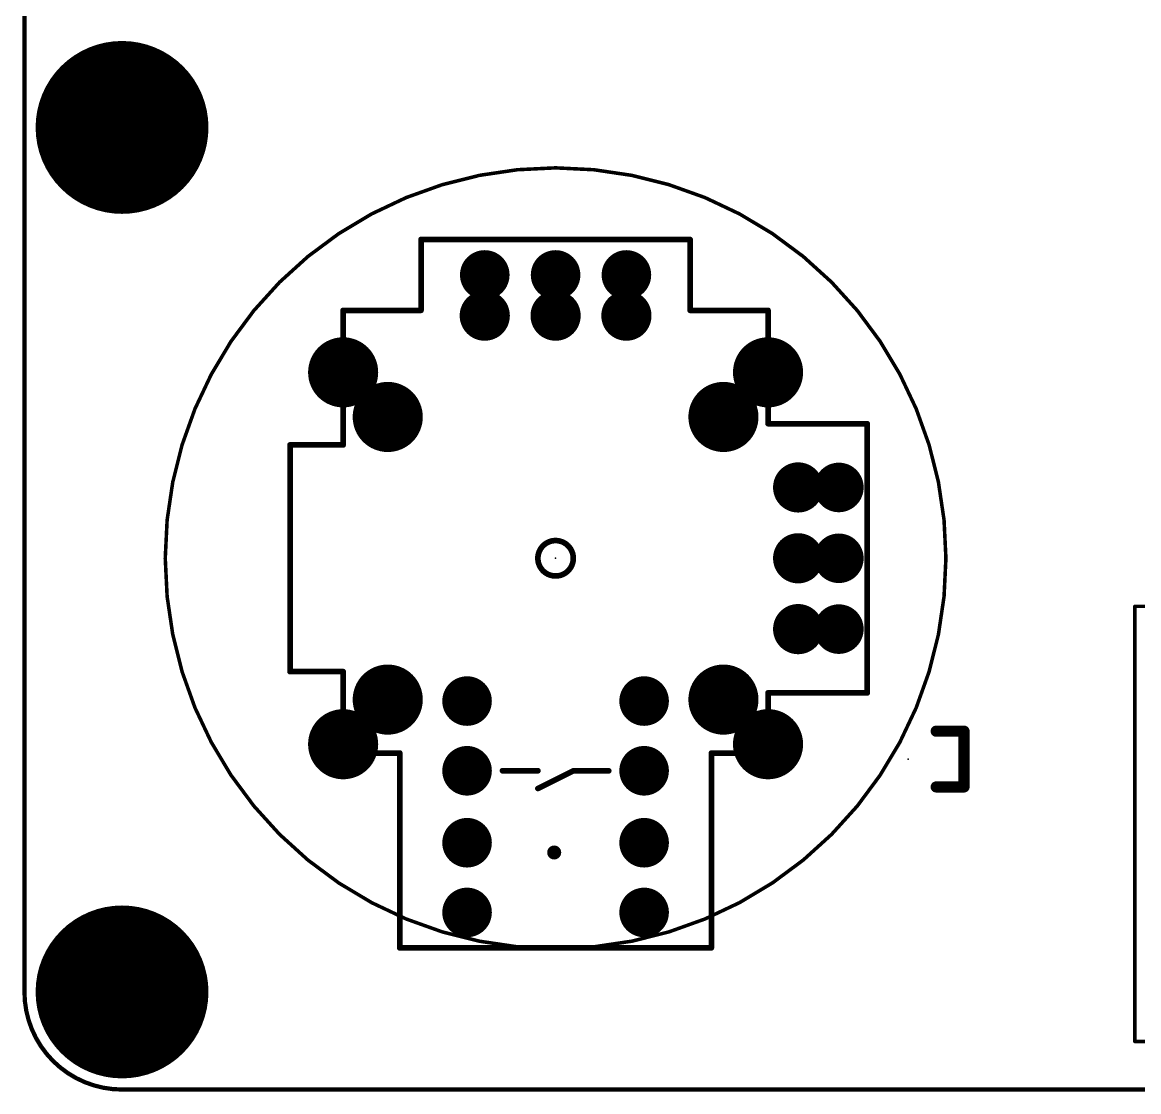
# Model space of a CAD drawing. Extents: x 0 to 305, y 0 to 96.
# Drawn here: x -0.08 to 39.96, y -0.08 to 38.27 of the extents above; entities that cross this region are included whole.
import ezdxf

# ---------------------------------------------------------------- set-up
doc = ezdxf.new("R2010")
doc.units = 0
for name, color, linetype in [('17', 110, 'CONTINUOUS'), ('18', 110, 'CONTINUOUS'), ('20', 31, 'CONTINUOUS'), ('21', 253, 'CONTINUOUS'), ('22', 253, 'CONTINUOUS'), ('23', 53, 'CONTINUOUS'), ('24', 53, 'CONTINUOUS'), ('39', 12, 'CONTINUOUS'), ('40', 132, 'CONTINUOUS'), ('51', 253, 'CONTINUOUS')]:
    doc.layers.add(name, color=color, linetype=linetype)

# ---------------------------------------------------------------- blocks, each defined once
blk = doc.blocks.new('ROUNDP')
at = {"const_width": 0.5}
blk.add_lwpolyline([(0, -0.25, 1), (0, 0.25, 1), (0, -0.25)], format="xyb", dxfattribs=at)
blk = doc.blocks.new('ROUNDV')
at = {"const_width": 0.5}
blk.add_lwpolyline([(0, -0.25, 1), (0, 0.25, 1), (0, -0.25)], format="xyb", dxfattribs=at)

msp = doc.modelspace()

# ---------------------------------------------------------------- linework, layer by layer
at = {"layer": '20', "const_width": 0.1524}
for points in [[(0, 3.5), (0, 91.75)], [(3.5, 0), (301.3, 0)]]:
    msp.add_lwpolyline(points, dxfattribs=at)
at = {"layer": '20'}
for points, const_width in [([(0, 3.5, 0.4142), (3.5, 0)], 0.1524), ([(0.0381, 3.5, 1), (-0.0381, 3.5)], 0.0762), ([(-0.0381, 3.5, 1), (0.0381, 3.5)], 0.0762), ([(3.5, 0.0381, 1), (3.5, -0.0381)], 0.0762), ([(3.5, -0.0381, 1), (3.5, 0.0381)], 0.0762)]:
    msp.add_lwpolyline(points, format="xyb", dxfattribs=dict(at, const_width=const_width))
at = {"layer": '21'}
for points, const_width in [([(19.05, 5.05, 1), (19.05, 33.05, 1), (19.05, 5.05)], 0.127), ([(14.224, 30.5308, 1), (14.224, 30.4292)], 0.1016), ([(14.2748, 30.48, 1), (14.1732, 30.48)], 0.1016), ([(23.9268, 30.48, 1), (23.8252, 30.48)], 0.1016), ([(23.876, 30.4292, 1), (23.876, 30.5308)], 0.1016), ([(11.43, 27.9908, 1), (11.43, 27.8892)], 0.1016), ([(11.4808, 27.94, 1), (11.3792, 27.94)], 0.1016), ([(14.224, 27.8892, 1), (14.224, 27.9908)], 0.1016), ([(23.876, 27.9908, 1), (23.876, 27.8892)], 0.1016), ([(26.7208, 27.94, 1), (26.6192, 27.94)], 0.1016), ([(26.67, 27.8892, 1), (26.67, 27.9908)], 0.1016), ([(14.1732, 27.94, 1), (14.2748, 27.94)], 0.1016), ([(23.8252, 27.94, 1), (23.9268, 27.94)], 0.1016), ([(26.67, 23.9268, 1), (26.67, 23.8252)], 0.1016), ([(26.6192, 23.876, 1), (26.7208, 23.876)], 0.1016), ([(30.2768, 23.876, 1), (30.1752, 23.876)], 0.1016), ([(30.226, 23.8252, 1), (30.226, 23.9268)], 0.1016), ([(9.5758, 23.114, 1), (9.4742, 23.114)], 0.1016), ([(9.525, 23.1648, 1), (9.525, 23.0632)], 0.1016), ([(11.3792, 23.114, 1), (11.4808, 23.114)], 0.1016), ([(11.43, 23.0632, 1), (11.43, 23.1648)], 0.1016), ([(19.05, 18.415, 1), (19.05, 19.685, 1), (19.05, 18.415)], 0.2032), ([(9.525, 15.0368, 1), (9.525, 14.9352)], 0.1016), ([(9.4742, 14.986, 1), (9.5758, 14.986)], 0.1016), ([(11.4808, 14.986, 1), (11.3792, 14.986)], 0.1016), ([(11.43, 14.9352, 1), (11.43, 15.0368)], 0.1016), ([(26.67, 14.2748, 1), (26.67, 14.1732)], 0.1016), ([(26.7208, 14.224, 1), (26.6192, 14.224)], 0.1016), ([(30.1752, 14.224, 1), (30.2768, 14.224)], 0.1016), ([(30.226, 14.1732, 1), (30.226, 14.2748)], 0.1016), ([(11.43, 12.1158, 1), (11.43, 12.0142)], 0.1016), ([(11.3792, 12.065, 1), (11.4808, 12.065)], 0.1016), ([(13.5128, 12.065, 1), (13.4112, 12.065)], 0.1016), ([(13.462, 12.0142, 1), (13.462, 12.1158)], 0.1016), ([(24.638, 12.1158, 1), (24.638, 12.0142)], 0.1016), ([(24.6888, 12.065, 1), (24.5872, 12.065)], 0.1016), ([(26.6192, 12.065, 1), (26.7208, 12.065)], 0.1016), ([(26.67, 12.0142, 1), (26.67, 12.1158)], 0.1016), ([(13.462, 5.1308, 1), (13.462, 5.0292)], 0.1016), ([(13.4112, 5.08, 1), (13.5128, 5.08)], 0.1016), ([(24.5872, 5.08, 1), (24.6888, 5.08)], 0.1016), ([(24.638, 5.0292, 1), (24.638, 5.1308)], 0.1016)]:
    msp.add_lwpolyline(points, format="xyb", dxfattribs=dict(at, const_width=const_width))
at = {"layer": '21', "const_width": 0.2032}
for points in [[(14.224, 30.48), (23.876, 30.48)], [(14.224, 30.48), (14.224, 27.94)], [(23.876, 30.48), (23.876, 27.94)], [(14.224, 27.94), (11.43, 27.94)], [(11.43, 23.114), (11.43, 27.94)], [(23.876, 27.94), (26.67, 27.94)], [(26.67, 23.876), (26.67, 27.94)], [(26.67, 23.876), (30.226, 23.876)], [(30.226, 14.224), (30.226, 23.876)], [(9.525, 14.986), (9.525, 23.114)], [(11.43, 23.114), (9.525, 23.114)], [(11.43, 14.986), (9.525, 14.986)], [(11.43, 14.986), (11.43, 12.065)], [(26.67, 14.224), (30.226, 14.224)], [(26.67, 14.224), (26.67, 12.065)], [(11.43, 12.065), (13.462, 12.065)], [(13.462, 5.08), (13.462, 12.065)], [(24.638, 12.065), (26.67, 12.065)], [(24.638, 5.08), (24.638, 12.065)], [(13.462, 5.08), (24.638, 5.08)]]:
    msp.add_lwpolyline(points, dxfattribs=at)
at = {"layer": '22', "const_width": 0.4}
for points in [[(32.7, 12.85), (33.7, 12.85)], [(33.7, 12.85), (33.7, 10.85)], [(33.7, 10.85), (32.7, 10.85)]]:
    msp.add_lwpolyline(points, dxfattribs=at)
at = {"layer": '22', "const_width": 0.2}
for points in [[(32.7, 12.95, 1), (32.7, 12.75)], [(33.8, 12.85, 1), (33.6, 12.85)], [(33.7, 12.75, 1), (33.7, 12.95)], [(32.7, 10.95, 1), (32.7, 10.75)], [(33.6, 10.85, 1), (33.8, 10.85)], [(33.7, 10.75, 1), (33.7, 10.95)]]:
    msp.add_lwpolyline(points, format="xyb", dxfattribs=at)
at = {"layer": '23'}
msp.add_point((19.05, 19.05), dxfattribs=at)
at = {"layer": '24'}
for p in [(3.5, 34.5), (31.7, 11.85), (3.5, 3.5)]:
    msp.add_point(p, dxfattribs=at)
at = {"layer": '39', "const_width": 0.127}
for points in [[(39.825, 1.725), (39.825, 17.325)], [(39.825, 17.325), (55.425, 17.325)], [(55.425, 1.725), (39.825, 1.725)]]:
    msp.add_lwpolyline(points, dxfattribs=at)
at = {"layer": '39', "const_width": 0.0635}
for points in [[(39.8568, 17.325, 1), (39.7933, 17.325)], [(39.825, 17.3567, 1), (39.825, 17.2933)], [(39.825, 1.7568, 1), (39.825, 1.6933)], [(39.7933, 1.725, 1), (39.8568, 1.725)]]:
    msp.add_lwpolyline(points, format="xyb", dxfattribs=at)
at = {"layer": '40', "const_width": 0.127}
for points in [[(3.5, 32.325, 1), (3.5, 36.675, 1), (3.5, 32.325)], [(3.5, 1.325, 1), (3.5, 5.675, 1), (3.5, 1.325)]]:
    msp.add_lwpolyline(points, format="xyb", dxfattribs=at)
at = {"layer": '51', "const_width": 0.2032}
for points in [[(18.415, 11.43), (17.145, 11.43)], [(19.685, 11.43), (18.415, 10.795)], [(20.955, 11.43), (19.685, 11.43)]]:
    msp.add_lwpolyline(points, dxfattribs=at)
at = {"layer": '51', "const_width": 0.1016}
for points in [[(17.145, 11.4808, 1), (17.145, 11.3792)], [(18.415, 11.3792, 1), (18.415, 11.4808)], [(19.685, 11.4808, 1), (19.685, 11.3792)], [(19.7077, 11.3846, 1), (19.6623, 11.4754)], [(20.955, 11.3792, 1), (20.955, 11.4808)], [(18.3923, 10.8404, 1), (18.4377, 10.7496)]]:
    msp.add_lwpolyline(points, format="xyb", dxfattribs=at)

# ---------------------------------------------------------------- block references
at = {"layer": '17', "rotation": 180}
for p, xscale, yscale in [((3.5, 34.5), 6.2, 6.2), ((3.5, 34.5), 6.2, 6.2), ((16.51, 29.21), 1.778, 1.778), ((16.51, 29.21), 1.778, 1.778), ((19.05, 29.21), 1.778, 1.778), ((19.05, 29.21), 1.778, 1.778), ((21.59, 29.21), 1.778, 1.778), ((21.59, 29.21), 1.778, 1.778), ((16.51, 27.75), 1.8, 1.8), ((16.51, 27.75), 1.8, 1.8), ((19.05, 27.75), 1.8, 1.8), ((19.05, 27.75), 1.8, 1.8), ((21.59, 27.75), 1.8, 1.8), ((21.59, 27.75), 1.8, 1.8), ((11.43, 25.7175), 2.5146, 2.5146), ((11.43, 25.7175), 2.5146, 2.5146), ((26.67, 25.7175), 2.5146, 2.5146), ((26.67, 25.7175), 2.5146, 2.5146), ((13.03, 24.1175), 2.5146, 2.5146), ((13.03, 24.1175), 2.5146, 2.5146), ((25.07, 24.1175), 2.5146, 2.5146), ((25.07, 24.1175), 2.5146, 2.5146), ((27.75, 21.59), 1.8, 1.8), ((27.75, 21.59), 1.8, 1.8), ((29.21, 21.59), 1.778, 1.778), ((29.21, 21.59), 1.778, 1.778), ((27.75, 19.05), 1.8, 1.8), ((27.75, 19.05), 1.8, 1.8), ((29.21, 19.05), 1.778, 1.778), ((29.21, 19.05), 1.778, 1.778), ((27.75, 16.51), 1.8, 1.8), ((27.75, 16.51), 1.8, 1.8), ((29.21, 16.51), 1.778, 1.778), ((29.21, 16.51), 1.778, 1.778), ((13.03, 13.9825), 2.5146, 2.5146), ((13.03, 13.9825), 2.5146, 2.5146), ((25.07, 13.9825), 2.5146, 2.5146), ((25.07, 13.9825), 2.5146, 2.5146), ((15.875, 13.93), 1.778, 1.778), ((15.875, 13.93), 1.778, 1.778), ((22.225, 13.93), 1.778, 1.778), ((22.225, 13.93), 1.778, 1.778), ((11.43, 12.3825), 2.5146, 2.5146), ((11.43, 12.3825), 2.5146, 2.5146), ((26.67, 12.3825), 2.5146, 2.5146), ((26.67, 12.3825), 2.5146, 2.5146), ((15.875, 11.43), 1.778, 1.778), ((15.875, 11.43), 1.778, 1.778), ((22.225, 11.43), 1.778, 1.778), ((22.225, 11.43), 1.778, 1.778), ((15.875, 8.85), 1.778, 1.778), ((15.875, 8.85), 1.778, 1.778), ((22.225, 8.85), 1.778, 1.778), ((22.225, 8.85), 1.778, 1.778), ((15.875, 6.35), 1.778, 1.778), ((15.875, 6.35), 1.778, 1.778), ((22.225, 6.35), 1.778, 1.778), ((22.225, 6.35), 1.778, 1.778), ((3.5, 3.5), 6.2, 6.2), ((3.5, 3.5), 6.2, 6.2)]:
    msp.add_blockref('ROUNDP', p, dxfattribs=dict(at, xscale=xscale, yscale=yscale))
at = {"layer": '18', "xscale": 0.5024, "yscale": 0.5024}
msp.add_blockref('ROUNDV', (19, 8.5), dxfattribs=at)
msp.add_blockref('ROUNDV', (19, 8.5), dxfattribs=at)

doc.saveas('drawing.dxf')
